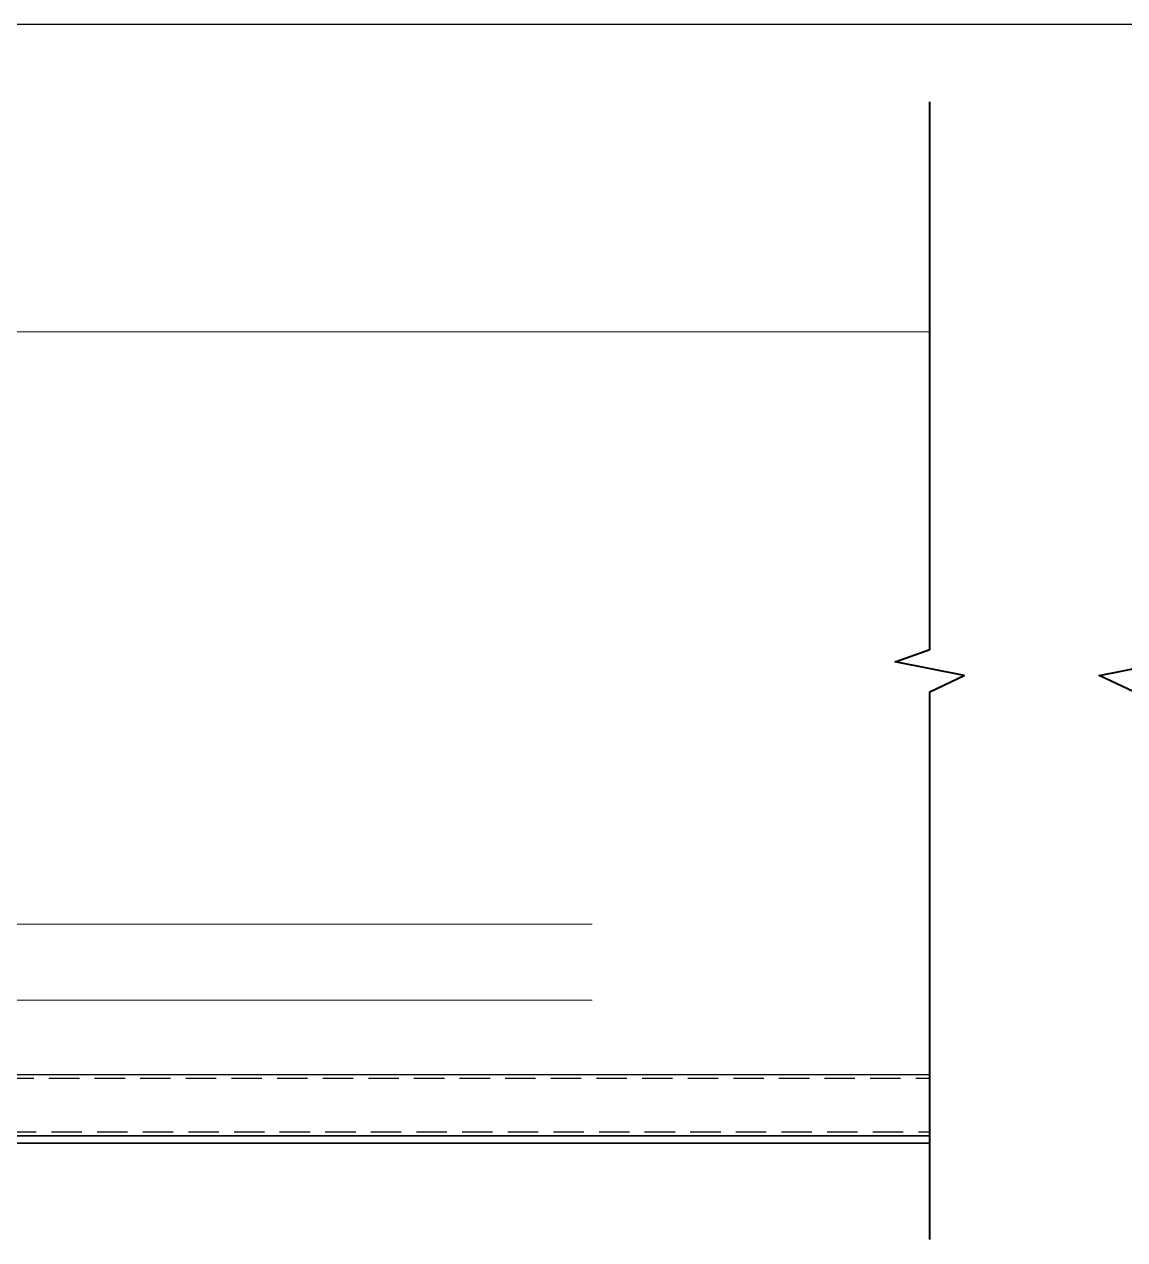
# Model space of a CAD drawing. Header units: inches. Extents: x -301 to 39679, y -468 to 370.
# Drawn here: x 571.76 to 589.85, y 84.83 to 104.8 of the extents above; entities that cross this region are included whole.
import ezdxf

# ---------------------------------------------------------------- set-up
doc = ezdxf.new("R2010")
doc.units = ezdxf.units.IN
doc.header["$MEASUREMENT"] = 0
doc.linetypes.add('DASHED', pattern=[0.75, 0.5, -0.25])
for name, color, linetype, lineweight in [('NSE-By_Others', 252, 'Continuous', 0), ('NSE-Hardware', 111, 'Continuous', 25), ('NSE-Notes', 11, 'Continuous', 40), ('NSE-Panels 01', 1, 'Continuous', 40)]:
    doc.layers.add(name, color=color, linetype=linetype, lineweight=lineweight)
doc.layers.add('NSE-Construction', color=86, linetype='Continuous', plot=False)
doc.layers.add('Wipeouts', color=7, linetype='Continuous')

# ---------------------------------------------------------------- blocks, each defined once
blk = doc.blocks.new('*U339')
blk.add_lwpolyline([(0, 0), (88.958, 0), (88.958, 1), (0, 1)], close=True)
at = {"linetype": 'DASHED'}
blk.add_lwpolyline([(0, 0.062), (88.958, 0.062), (88.958, 0.938), (0, 0.938)], close=True, dxfattribs=at)
blk = doc.blocks.new('*U337')
blk.add_wipeout([(0, 9.315), (0, 0.315), (-0.569, 0.112), (0.569, -0.112), (0, -0.383), (0, -9.383), (2.318, -9.384), (2.287, 9.313)]).dxf.layer = 'Wipeouts'
blk.add_lwpolyline([(0, -9.383), (0, -0.383), (0.569, -0.112), (-0.569, 0.112), (0, 0.315), (0, 9.315)])
blk = doc.blocks.new('*U336')
blk.add_wipeout([(0, 9.315), (0, 0.315), (0.569, 0.112), (-0.569, -0.112), (0, -0.383), (0, -9.383), (-1.282, -9.387), (-1.251, 9.311)]).dxf.layer = 'Wipeouts'
blk.add_lwpolyline([(0, -9.383), (0, -0.383), (-0.569, -0.112), (0.569, 0.112), (0, 0.315), (0, 9.315)])
blk = doc.blocks.new('*U335')
blk.add_lwpolyline([(91.581, -0.119), (0.125, -0.125), (0.125, -0.876), (0, -0.876), (0, -0.125, -0.414214), (0.125, 0), (91.581, 0.006, -0.414214), (91.706, -0.119)], format="xyb")

msp = doc.modelspace()

# ---------------------------------------------------------------- linework, layer by layer
at = {"layer": 'NSE-By_Others'}
for p, q in [((587.90812, 99.75038), (510.36724, 99.75038)), ((558.93418, 90.01463), (581.10033, 90.01463)), ((558.93418, 88.76463), (581.10033, 88.76463))]:
    msp.add_line(p, q, dxfattribs=at)
at = {"layer": 'NSE-Construction'}
msp.add_line((511.01567, 104.80457), (606.81822, 104.80457), dxfattribs=at)

# ---------------------------------------------------------------- block references
at = {"layer": 'NSE-Hardware'}
msp.add_blockref('*U339', (514.46033, 86.54144), dxfattribs=at)
at = {"layer": 'NSE-Panels 01', "rotation": 180}
msp.add_blockref('*U335', (604.76978, 86.41644), dxfattribs=at)

# ---------------------------------------------------------------- next in the draw order: block references
at = {"layer": 'NSE-Notes'}
msp.add_blockref('*U337', (586.64589, 94.21687), dxfattribs=at)

# ---------------------------------------------------------------- next in the draw order: block references
msp.add_blockref('*U336', (590.00104, 94.21687), dxfattribs=at)

doc.saveas('drawing.dxf')
